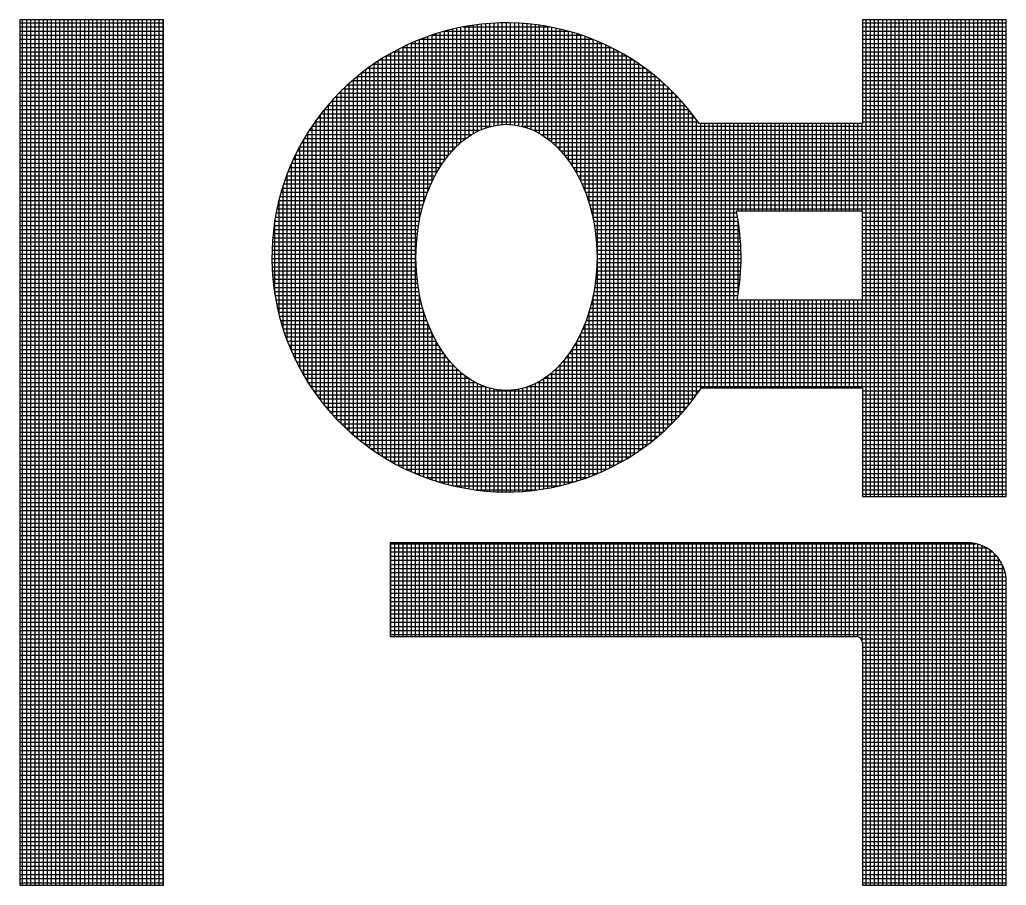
# Model space of a CAD drawing. Header units: inches. Extents: x 0 to 841, y 0 to 594.
# Drawn here: x 713.79 to 717.933, y 102.36 to 105.995 of the extents above; entities that cross this region are included whole.
import ezdxf

# ---------------------------------------------------------------- set-up
doc = ezdxf.new("R2010")
doc.units = ezdxf.units.IN
doc.header["$MEASUREMENT"] = 0
doc.layers.add('BG 한국지역난방기술주식회사 CI', color=7, linetype='Continuous')

msp = doc.modelspace()

# ---------------------------------------------------------------- linework, layer by layer
at = {"layer": 'BG 한국지역난방기술주식회사 CI', "color": 7, "linetype": 'Continuous', "lineweight": 25}
for p, q in [((714.3934, 105.995), (713.7903, 105.995)), ((713.7903, 105.995), (713.7903, 102.3597)), ((713.7903, 105.9823), (714.3934, 105.9823)), ((713.8026, 102.3597), (713.8026, 105.995)), ((713.82, 102.3597), (713.82, 105.995)), ((713.8374, 102.3597), (713.8374, 105.995)), ((713.8547, 102.3597), (713.8547, 105.995)), ((713.8721, 102.3597), (713.8721, 105.995)), ((713.8895, 102.3597), (713.8895, 105.995)), ((713.9068, 102.3597), (713.9068, 105.995)), ((713.9242, 102.3597), (713.9242, 105.995)), ((713.9415, 102.3597), (713.9415, 105.995)), ((713.9589, 102.3597), (713.9589, 105.995)), ((713.9763, 102.3597), (713.9763, 105.995)), ((713.9936, 102.3597), (713.9936, 105.995)), ((714.011, 102.3597), (714.011, 105.995)), ((714.0284, 102.3597), (714.0284, 105.995)), ((714.0457, 102.3597), (714.0457, 105.995)), ((714.0631, 102.3597), (714.0631, 105.995)), ((714.0805, 102.3597), (714.0805, 105.995)), ((714.0978, 102.3597), (714.0978, 105.995)), ((714.1152, 102.3597), (714.1152, 105.995)), ((714.1326, 102.3597), (714.1326, 105.995)), ((714.1499, 102.3597), (714.1499, 105.995)), ((714.1673, 102.3597), (714.1673, 105.995)), ((714.1847, 102.3597), (714.1847, 105.995)), ((714.202, 102.3597), (714.202, 105.995)), ((714.2194, 102.3597), (714.2194, 105.995)), ((714.2367, 102.3597), (714.2367, 105.995)), ((714.2541, 102.3597), (714.2541, 105.995)), ((714.2715, 102.3597), (714.2715, 105.995)), ((714.2888, 102.3597), (714.2888, 105.995)), ((714.3062, 102.3597), (714.3062, 105.995)), ((714.3236, 102.3597), (714.3236, 105.995)), ((714.3409, 102.3597), (714.3409, 105.995)), ((714.3583, 102.3597), (714.3583, 105.995)), ((714.3757, 102.3597), (714.3757, 105.995)), ((714.393, 102.3597), (714.393, 105.995)), ((714.3934, 102.3597), (714.3934, 105.995)), ((715.7475, 105.5409), (715.7475, 105.9779)), ((715.7648, 105.5463), (715.7648, 105.9793)), ((715.7822, 105.5504), (715.7822, 105.9803)), ((715.7995, 105.5534), (715.7995, 105.9811)), ((715.8169, 105.5551), (715.8169, 105.9816)), ((715.8343, 105.5557), (715.8343, 105.9817)), ((715.8516, 105.5551), (715.8516, 105.9816)), ((715.869, 105.5534), (715.869, 105.9811)), ((715.8864, 105.5505), (715.8864, 105.9804)), ((715.9037, 105.5463), (715.9037, 105.9793)), ((715.9211, 105.541), (715.9211, 105.9779)), ((717.9333, 105.995), (717.3302, 105.995)), ((717.3302, 105.995), (717.3302, 105.5594)), ((717.3302, 105.9823), (717.9333, 105.9823)), ((717.345, 103.9922), (717.345, 105.995)), ((717.3624, 103.9922), (717.3624, 105.995)), ((717.3797, 103.9922), (717.3797, 105.995)), ((717.3971, 103.9922), (717.3971, 105.995)), ((717.4144, 103.9922), (717.4144, 105.995)), ((717.4318, 103.9922), (717.4318, 105.995)), ((717.4492, 103.9922), (717.4492, 105.995)), ((717.4665, 103.9922), (717.4665, 105.995)), ((717.4839, 103.9922), (717.4839, 105.995)), ((717.5013, 103.9922), (717.5013, 105.995)), ((717.5186, 103.9922), (717.5186, 105.995)), ((717.536, 103.9922), (717.536, 105.995)), ((717.5534, 103.9922), (717.5534, 105.995)), ((717.5707, 103.9922), (717.5707, 105.995)), ((717.5881, 103.9922), (717.5881, 105.995)), ((717.6055, 103.9922), (717.6055, 105.995)), ((717.6228, 103.9922), (717.6228, 105.995)), ((717.6402, 103.9922), (717.6402, 105.995)), ((717.6575, 103.9922), (717.6575, 105.995)), ((717.6749, 103.9922), (717.6749, 105.995)), ((717.6923, 103.9922), (717.6923, 105.995)), ((717.7096, 103.9922), (717.7096, 105.995)), ((717.727, 103.9922), (717.727, 105.995)), ((717.7444, 103.9922), (717.7444, 105.995)), ((717.7617, 103.9922), (717.7617, 105.995)), ((717.7791, 103.9922), (717.7791, 105.995)), ((717.7965, 103.9922), (717.7965, 105.995)), ((717.8138, 103.9922), (717.8138, 105.995)), ((717.8312, 103.9922), (717.8312, 105.995)), ((717.8486, 103.9922), (717.8486, 105.995)), ((717.8659, 103.9922), (717.8659, 105.995)), ((717.8833, 103.9922), (717.8833, 105.995)), ((717.9007, 103.9922), (717.9007, 105.995)), ((717.918, 103.9922), (717.918, 105.995)), ((717.9333, 103.9922), (717.9333, 105.995)), ((713.7903, 105.9649), (714.3934, 105.9649)), ((713.7903, 105.9475), (714.3934, 105.9475)), ((715.5391, 105.3492), (715.5391, 105.9364)), ((715.5564, 105.3785), (715.5564, 105.9417)), ((715.5738, 105.4041), (715.5738, 105.9466)), ((715.5772, 105.9475), (716.0916, 105.9475)), ((715.5912, 105.4266), (715.5912, 105.9512)), ((715.6085, 105.4466), (715.6085, 105.9555)), ((715.6259, 105.4643), (715.6259, 105.9594)), ((715.6433, 105.4801), (715.6433, 105.963)), ((715.6532, 105.9649), (716.0156, 105.9649)), ((715.6606, 105.494), (715.6606, 105.9663)), ((715.678, 105.5063), (715.678, 105.9692)), ((715.6954, 105.5171), (715.6954, 105.9719)), ((715.7127, 105.5264), (715.7127, 105.9742)), ((715.7301, 105.5343), (715.7301, 105.9762)), ((715.9385, 105.5344), (715.9385, 105.9762)), ((715.9558, 105.5265), (715.9558, 105.9742)), ((715.9732, 105.5172), (715.9732, 105.9719)), ((715.9906, 105.5064), (715.9906, 105.9693)), ((716.0079, 105.4942), (716.0079, 105.9663)), ((716.0253, 105.4802), (716.0253, 105.963)), ((716.0427, 105.4645), (716.0427, 105.9595)), ((716.06, 105.4468), (716.06, 105.9555)), ((716.0774, 105.4269), (716.0774, 105.9513)), ((716.0947, 105.4043), (716.0947, 105.9467)), ((716.1121, 105.3788), (716.1121, 105.9418)), ((716.1295, 105.3496), (716.1295, 105.9365)), ((717.3302, 105.9649), (717.9333, 105.9649)), ((717.3302, 105.9475), (717.9333, 105.9475)), ((713.7903, 105.9302), (714.3934, 105.9302)), ((713.7903, 105.9128), (714.3934, 105.9128)), ((713.7903, 105.8955), (714.3934, 105.8955)), ((715.4312, 105.8955), (716.2375, 105.8955)), ((715.4349, 104.0964), (715.4349, 105.8971)), ((715.4523, 104.0889), (715.4523, 105.9046)), ((715.4696, 105.1559), (715.4696, 105.9117)), ((715.4724, 105.9128), (716.1963, 105.9128)), ((715.487, 105.2248), (715.487, 105.9184)), ((715.5044, 105.2749), (715.5044, 105.9248)), ((715.5199, 105.9302), (716.1488, 105.9302)), ((715.5217, 105.3153), (715.5217, 105.9308)), ((716.1468, 105.3157), (716.1468, 105.9309)), ((716.1642, 105.2754), (716.1642, 105.9249)), ((716.1816, 105.2254), (716.1816, 105.9185)), ((716.1989, 105.1568), (716.1989, 105.9118)), ((716.2163, 104.0888), (716.2163, 105.9047)), ((716.2337, 104.0963), (716.2337, 105.8972)), ((717.3302, 105.9302), (717.9333, 105.9302)), ((717.3302, 105.9128), (717.9333, 105.9128)), ((717.3302, 105.8955), (717.9333, 105.8955)), ((713.7903, 105.8781), (714.3934, 105.8781)), ((713.7903, 105.8607), (714.3934, 105.8607)), ((715.3481, 104.1401), (715.3481, 105.8533)), ((715.3614, 105.8607), (716.3074, 105.8607)), ((715.3654, 104.1305), (715.3654, 105.8629)), ((715.3828, 104.1213), (715.3828, 105.8721)), ((715.3946, 105.8781), (716.2742, 105.8781)), ((715.4002, 104.1126), (715.4002, 105.8809)), ((715.4175, 104.1043), (715.4175, 105.8892)), ((716.251, 104.1042), (716.251, 105.8893)), ((716.2684, 104.1125), (716.2684, 105.8809)), ((716.2858, 104.1212), (716.2858, 105.8722)), ((716.3031, 104.1304), (716.3031, 105.863)), ((716.3205, 104.14), (716.3205, 105.8534)), ((717.3302, 105.8781), (717.9333, 105.8781)), ((717.3302, 105.8607), (717.9333, 105.8607)), ((713.7903, 105.8434), (714.3934, 105.8434)), ((713.7903, 105.826), (714.3934, 105.826)), ((715.296, 104.1719), (715.296, 105.8216)), ((715.3028, 105.826), (716.3659, 105.826)), ((715.3133, 104.1608), (715.3133, 105.8326)), ((715.3307, 104.1502), (715.3307, 105.8432)), ((715.331, 105.8434), (716.3378, 105.8434)), ((716.3378, 104.1501), (716.3378, 105.8433)), ((716.3552, 104.1607), (716.3552, 105.8328)), ((716.3726, 104.1718), (716.3726, 105.8217)), ((717.3302, 105.8434), (717.9333, 105.8434)), ((717.3302, 105.826), (717.9333, 105.826)), ((713.7903, 105.8086), (714.3934, 105.8086)), ((713.7903, 105.7913), (714.3934, 105.7913)), ((713.7903, 105.7739), (714.3934, 105.7739)), ((715.2265, 104.2217), (715.2265, 105.7718)), ((715.2292, 105.7739), (716.4395, 105.7739)), ((715.2439, 104.2083), (715.2439, 105.7851)), ((715.2522, 105.7913), (716.4166, 105.7913)), ((715.2612, 104.1956), (715.2612, 105.7978)), ((715.2767, 105.8086), (716.3921, 105.8086)), ((715.2786, 104.1835), (715.2786, 105.81)), ((716.3899, 104.1834), (716.3899, 105.8101)), ((716.4073, 104.1955), (716.4073, 105.798)), ((716.4247, 104.2082), (716.4247, 105.7853)), ((716.442, 104.2215), (716.442, 105.772)), ((717.3302, 105.8086), (717.9333, 105.8086)), ((717.3302, 105.7913), (717.9333, 105.7913)), ((717.3302, 105.7739), (717.9333, 105.7739)), ((713.7903, 105.7565), (714.3934, 105.7565)), ((713.7903, 105.7392), (714.3934, 105.7392)), ((715.1871, 105.7392), (716.4817, 105.7392)), ((715.1918, 104.2502), (715.1918, 105.7433)), ((715.2076, 105.7565), (716.4612, 105.7565)), ((715.2092, 104.2356), (715.2092, 105.7579)), ((716.4594, 104.2354), (716.4594, 105.758)), ((716.4768, 104.25), (716.4768, 105.7434)), ((716.4941, 104.2653), (716.4941, 105.7281)), ((717.3302, 105.7565), (717.9333, 105.7565)), ((717.3302, 105.7392), (717.9333, 105.7392)), ((713.7903, 105.7218), (714.3934, 105.7218)), ((713.7903, 105.7044), (714.3934, 105.7044)), ((713.7903, 105.6871), (714.3934, 105.6871)), ((715.1318, 105.6871), (716.537, 105.6871)), ((715.1397, 104.2984), (715.1397, 105.695)), ((715.1493, 105.7044), (716.5195, 105.7044)), ((715.1571, 104.2816), (715.1571, 105.7119)), ((715.1677, 105.7218), (716.5011, 105.7218)), ((715.1744, 104.2655), (715.1744, 105.7279)), ((716.5115, 104.2814), (716.5115, 105.7121)), ((716.5289, 104.2982), (716.5289, 105.6952)), ((717.3302, 105.7218), (717.9333, 105.7218)), ((717.3302, 105.7044), (717.9333, 105.7044)), ((717.3302, 105.6871), (717.9333, 105.6871)), ((713.7903, 105.6697), (714.3934, 105.6697)), ((713.7903, 105.6523), (714.3934, 105.6523)), ((715.0993, 105.6523), (716.5695, 105.6523)), ((715.105, 104.3348), (715.105, 105.6587)), ((715.1151, 105.6697), (716.5536, 105.6697)), ((715.1223, 104.3161), (715.1223, 105.6773)), ((716.5462, 104.3159), (716.5462, 105.6775)), ((716.5636, 104.3345), (716.5636, 105.6589)), ((717.3302, 105.6697), (717.9333, 105.6697)), ((717.3302, 105.6523), (717.9333, 105.6523)), ((713.7903, 105.635), (714.3934, 105.635)), ((713.7903, 105.6176), (714.3934, 105.6176)), ((715.0697, 105.6176), (716.599, 105.6176)), ((715.0702, 104.3752), (715.0702, 105.6183)), ((715.0841, 105.635), (716.5846, 105.635)), ((715.0876, 104.3544), (715.0876, 105.639)), ((716.581, 104.3542), (716.581, 105.6393)), ((716.5983, 104.3749), (716.5983, 105.6185)), ((717.3302, 105.635), (717.9333, 105.635)), ((717.3302, 105.6176), (717.9333, 105.6176)), ((713.7903, 105.6003), (714.3934, 105.6003)), ((713.7903, 105.5829), (714.3934, 105.5829)), ((713.7903, 105.5655), (714.3934, 105.5655)), ((715.0302, 105.5655), (716.6385, 105.5655)), ((715.0355, 104.4205), (715.0355, 105.573)), ((715.0428, 105.5829), (716.626, 105.5829)), ((715.0529, 104.3972), (715.0529, 105.5963)), ((715.0559, 105.6003), (716.6128, 105.6003)), ((716.6157, 104.3969), (716.6157, 105.5965)), ((716.633, 104.4202), (716.633, 105.5732)), ((717.3302, 105.6003), (717.9333, 105.6003)), ((717.3302, 105.5829), (717.9333, 105.5829)), ((717.3302, 105.5655), (717.9333, 105.5655)), ((713.7903, 105.5482), (714.3934, 105.5482)), ((713.7903, 105.5308), (714.3934, 105.5308)), ((715.0008, 104.472), (715.0008, 105.5215)), ((715.0067, 105.5308), (715.7221, 105.5308)), ((715.0181, 104.4454), (715.0181, 105.5481)), ((715.0182, 105.5482), (715.7721, 105.5482)), ((715.8967, 105.5482), (717.9333, 105.5482)), ((715.9467, 105.5308), (717.9333, 105.5308)), ((717.3302, 105.5594), (716.6429, 105.5594)), ((716.6504, 104.4451), (716.6504, 105.5594)), ((716.6678, 104.4495), (716.6678, 105.5594)), ((716.6851, 104.4495), (716.6851, 105.5594)), ((716.7025, 104.4495), (716.7025, 105.5594)), ((716.7199, 104.4495), (716.7199, 105.5594)), ((716.7372, 104.4495), (716.7372, 105.5594)), ((716.7546, 104.4495), (716.7546, 105.5594)), ((716.772, 104.4495), (716.772, 105.5594)), ((716.7893, 104.4495), (716.7893, 105.5594)), ((716.8067, 105.1907), (716.8067, 105.5594)), ((716.8241, 105.1907), (716.8241, 105.5594)), ((716.8414, 105.1907), (716.8414, 105.5594)), ((716.8588, 105.1907), (716.8588, 105.5594)), ((716.8761, 105.1907), (716.8761, 105.5594)), ((716.8935, 105.1907), (716.8935, 105.5594)), ((716.9109, 105.1907), (716.9109, 105.5594)), ((716.9282, 105.1907), (716.9282, 105.5594)), ((716.9456, 105.1907), (716.9456, 105.5594)), ((716.963, 105.1907), (716.963, 105.5594)), ((716.9803, 105.1907), (716.9803, 105.5594)), ((716.9977, 105.1907), (716.9977, 105.5594)), ((717.0151, 105.1907), (717.0151, 105.5594)), ((717.0324, 105.1907), (717.0324, 105.5594)), ((717.0498, 105.1907), (717.0498, 105.5594)), ((717.0672, 105.1907), (717.0672, 105.5594)), ((717.0845, 105.1907), (717.0845, 105.5594)), ((717.1019, 105.1907), (717.1019, 105.5594)), ((717.1192, 105.1907), (717.1192, 105.5594)), ((717.1366, 105.1907), (717.1366, 105.5594)), ((717.154, 105.1907), (717.154, 105.5594)), ((717.1713, 105.1907), (717.1713, 105.5594)), ((717.1887, 105.1907), (717.1887, 105.5594)), ((717.2061, 105.1907), (717.2061, 105.5594)), ((717.2234, 105.1907), (717.2234, 105.5594)), ((717.2408, 105.1907), (717.2408, 105.5594)), ((717.2582, 105.1907), (717.2582, 105.5594)), ((717.2755, 105.1907), (717.2755, 105.5594)), ((717.2929, 105.1907), (717.2929, 105.5594)), ((717.3103, 105.1907), (717.3103, 105.5594)), ((717.3276, 105.1907), (717.3276, 105.5594)), ((713.7903, 105.5134), (714.3934, 105.5134)), ((713.7903, 105.4961), (714.3934, 105.4961)), ((714.9834, 104.5006), (714.9834, 105.4928)), ((714.9853, 105.4961), (715.6634, 105.4961)), ((714.9958, 105.5134), (715.6892, 105.5134)), ((715.9795, 105.5134), (717.9333, 105.5134)), ((716.0054, 105.4961), (717.9333, 105.4961)), ((713.7903, 105.4787), (714.3934, 105.4787)), ((713.7903, 105.4613), (714.3934, 105.4613)), ((713.7903, 105.444), (714.3934, 105.444)), ((714.9568, 105.444), (715.6061, 105.444)), ((714.9658, 105.4613), (715.6228, 105.4613)), ((714.9661, 104.5317), (714.9661, 105.4617)), ((714.9754, 105.4787), (715.6417, 105.4787)), ((716.0271, 105.4787), (717.9333, 105.4787)), ((716.0459, 105.4613), (717.9333, 105.4613)), ((716.0626, 105.444), (717.9333, 105.444)), ((713.7903, 105.4266), (714.3934, 105.4266)), ((713.7903, 105.4092), (714.3934, 105.4092)), ((714.9399, 105.4092), (715.5776, 105.4092)), ((714.9481, 105.4266), (715.5912, 105.4266)), ((714.9487, 104.5657), (714.9487, 105.4277)), ((716.0776, 105.4266), (717.9333, 105.4266)), ((716.0911, 105.4092), (717.9333, 105.4092)), ((713.7903, 105.3919), (714.3934, 105.3919)), ((713.7903, 105.3745), (714.3934, 105.3745)), ((713.7903, 105.3572), (714.3934, 105.3572)), ((714.9177, 105.3572), (715.5435, 105.3572)), ((714.9247, 105.3745), (715.5539, 105.3745)), ((714.9313, 104.6034), (714.9313, 105.3901)), ((714.9321, 105.3919), (715.5653, 105.3919)), ((716.1035, 105.3919), (717.9333, 105.3919)), ((716.1148, 105.3745), (717.9333, 105.3745)), ((716.1252, 105.3572), (717.9333, 105.3572)), ((713.7903, 105.3398), (714.3934, 105.3398)), ((713.7903, 105.3224), (714.3934, 105.3224)), ((714.9048, 105.3224), (715.5251, 105.3224)), ((714.9111, 105.3398), (715.534, 105.3398)), ((714.914, 104.6459), (714.914, 105.3475)), ((716.1348, 105.3398), (717.9333, 105.3398)), ((716.1436, 105.3224), (717.9333, 105.3224)), ((713.7903, 105.3051), (714.3934, 105.3051)), ((713.7903, 105.2877), (714.3934, 105.2877)), ((714.8933, 105.2877), (715.5095, 105.2877)), ((714.8966, 104.6954), (714.8966, 105.298)), ((714.8989, 105.3051), (715.517, 105.3051)), ((716.1518, 105.3051), (717.9333, 105.3051)), ((716.1593, 105.2877), (717.9333, 105.2877)), ((713.7903, 105.2703), (714.3934, 105.2703)), ((713.7903, 105.253), (714.3934, 105.253)), ((713.7903, 105.2356), (714.3934, 105.2356)), ((714.8788, 105.2356), (715.4904, 105.2356)), ((714.8792, 104.7561), (714.8792, 105.2374)), ((714.8833, 105.253), (715.4962, 105.253)), ((714.8881, 105.2703), (715.5026, 105.2703)), ((716.1662, 105.2703), (717.9333, 105.2703)), ((716.1725, 105.253), (717.9333, 105.253)), ((716.1784, 105.2356), (717.9333, 105.2356)), ((713.7903, 105.2182), (714.3934, 105.2182)), ((713.7903, 105.2009), (714.3934, 105.2009)), ((714.8708, 105.2009), (715.4802, 105.2009)), ((714.8746, 105.2182), (715.485, 105.2182)), ((716.1837, 105.2182), (717.9333, 105.2182)), ((716.1886, 105.2009), (717.9333, 105.2009)), ((717.3302, 105.1907), (716.8001, 105.1907)), ((717.3302, 104.8181), (717.3302, 105.1907)), ((713.7903, 105.1835), (714.3934, 105.1835)), ((713.7903, 105.1661), (714.3934, 105.1661)), ((713.7903, 105.1488), (714.3934, 105.1488)), ((714.8612, 105.1488), (715.4682, 105.1488)), ((714.8619, 104.8404), (714.8619, 105.1531)), ((714.8641, 105.1661), (715.4718, 105.1661)), ((714.8672, 105.1835), (715.4757, 105.1835)), ((716.193, 105.1835), (716.8015, 105.1835)), ((716.197, 105.1661), (716.8047, 105.1661)), ((716.2005, 105.1488), (716.8076, 105.1488)), ((716.8067, 104.8391), (716.8067, 105.1543)), ((717.3302, 105.1835), (717.9333, 105.1835)), ((717.3302, 105.1661), (717.9333, 105.1661)), ((717.3302, 105.1488), (717.9333, 105.1488)), ((713.7903, 105.1314), (714.3934, 105.1314)), ((713.7903, 105.1141), (714.3934, 105.1141)), ((714.8564, 105.1141), (715.4624, 105.1141)), ((714.8586, 105.1314), (715.4651, 105.1314)), ((716.2037, 105.1314), (716.8101, 105.1314)), ((716.2064, 105.1141), (716.8124, 105.1141)), ((717.3302, 105.1314), (717.9333, 105.1314)), ((717.3302, 105.1141), (717.9333, 105.1141)), ((713.7903, 105.0967), (714.3934, 105.0967)), ((713.7903, 105.0793), (714.3934, 105.0793)), ((714.8528, 105.0793), (715.4581, 105.0793)), ((714.8545, 105.0967), (715.46, 105.0967)), ((716.2087, 105.0967), (716.8143, 105.0967)), ((716.2107, 105.0793), (716.8159, 105.0793)), ((717.3302, 105.0967), (717.9333, 105.0967)), ((717.3302, 105.0793), (717.9333, 105.0793)), ((713.7903, 105.062), (714.3934, 105.062)), ((713.7903, 105.0446), (714.3934, 105.0446)), ((713.7903, 105.0272), (714.3934, 105.0272)), ((714.8498, 105.0272), (715.4544, 105.0272)), ((714.8505, 105.0446), (715.4553, 105.0446)), ((714.8515, 105.062), (715.4565, 105.062)), ((716.2123, 105.062), (716.8172, 105.062)), ((716.2135, 105.0446), (716.8182, 105.0446)), ((716.2143, 105.0272), (716.8189, 105.0272)), ((717.3302, 105.062), (717.9333, 105.062)), ((717.3302, 105.0446), (717.9333, 105.0446)), ((717.3302, 105.0272), (717.9333, 105.0272)), ((713.7903, 105.0099), (714.3934, 105.0099)), ((713.7903, 104.9925), (714.3934, 104.9925)), ((714.8494, 104.9925), (715.4539, 104.9925)), ((714.8495, 105.0099), (715.454, 105.0099)), ((716.2148, 105.0099), (716.8193, 105.0099)), ((716.2149, 104.9925), (716.8194, 104.9925)), ((717.3302, 105.0099), (717.9333, 105.0099)), ((717.3302, 104.9925), (717.9333, 104.9925)), ((713.7903, 104.9751), (714.3934, 104.9751)), ((713.7903, 104.9578), (714.3934, 104.9578)), ((714.8496, 104.9751), (715.4542, 104.9751)), ((714.8501, 104.9578), (715.4548, 104.9578)), ((716.2139, 104.9578), (716.8186, 104.9578)), ((716.2146, 104.9751), (716.8191, 104.9751)), ((717.3302, 104.9751), (717.9333, 104.9751)), ((717.3302, 104.9578), (717.9333, 104.9578)), ((713.7903, 104.9404), (714.3934, 104.9404)), ((713.7903, 104.923), (714.3934, 104.923)), ((713.7903, 104.9057), (714.3934, 104.9057)), ((714.851, 104.9404), (715.4558, 104.9404)), ((714.8521, 104.923), (715.4572, 104.923)), ((714.8536, 104.9057), (715.459, 104.9057)), ((716.2098, 104.9057), (716.8152, 104.9057)), ((716.2116, 104.923), (716.8166, 104.923)), ((716.2129, 104.9404), (716.8178, 104.9404)), ((717.3302, 104.9404), (717.9333, 104.9404)), ((717.3302, 104.923), (717.9333, 104.923)), ((717.3302, 104.9057), (717.9333, 104.9057)), ((713.7903, 104.8883), (714.3934, 104.8883)), ((713.7903, 104.8709), (714.3934, 104.8709)), ((714.8554, 104.8883), (715.4611, 104.8883)), ((714.8574, 104.8709), (715.4636, 104.8709)), ((716.2051, 104.8709), (716.8113, 104.8709)), ((716.2076, 104.8883), (716.8134, 104.8883)), ((717.3302, 104.8883), (717.9333, 104.8883)), ((717.3302, 104.8709), (717.9333, 104.8709)), ((713.7903, 104.8536), (714.3934, 104.8536)), ((713.7903, 104.8362), (714.3934, 104.8362)), ((713.7903, 104.8189), (714.3934, 104.8189)), ((714.8598, 104.8536), (715.4666, 104.8536)), ((714.8625, 104.8362), (715.4699, 104.8362)), ((714.8656, 104.8189), (715.4737, 104.8189)), ((715.4696, 104.0817), (715.4696, 104.8376)), ((716.1951, 104.8189), (716.8032, 104.8189)), ((716.1989, 104.0817), (716.1989, 104.8366)), ((716.1989, 104.8362), (716.8062, 104.8362)), ((716.2022, 104.8536), (716.8089, 104.8536)), ((716.803, 104.8181), (717.3302, 104.8181)), ((716.8067, 104.4495), (716.8067, 104.8181)), ((716.8241, 104.4495), (716.8241, 104.8181)), ((716.8414, 104.4495), (716.8414, 104.8181)), ((716.8588, 104.4495), (716.8588, 104.8181)), ((716.8761, 104.4495), (716.8761, 104.8181)), ((716.8935, 104.4495), (716.8935, 104.8181)), ((716.9109, 104.4495), (716.9109, 104.8181)), ((716.9282, 104.4495), (716.9282, 104.8181)), ((716.9456, 104.4495), (716.9456, 104.8181)), ((716.963, 104.4495), (716.963, 104.8181)), ((716.9803, 104.4495), (716.9803, 104.8181)), ((716.9977, 104.4495), (716.9977, 104.8181)), ((717.0151, 104.4495), (717.0151, 104.8181)), ((717.0324, 104.4495), (717.0324, 104.8181)), ((717.0498, 104.4495), (717.0498, 104.8181)), ((717.0672, 104.4495), (717.0672, 104.8181)), ((717.0845, 104.4495), (717.0845, 104.8181)), ((717.1019, 104.4495), (717.1019, 104.8181)), ((717.1192, 104.4495), (717.1192, 104.8181)), ((717.1366, 104.4495), (717.1366, 104.8181)), ((717.154, 104.4495), (717.154, 104.8181)), ((717.1713, 104.4495), (717.1713, 104.8181)), ((717.1887, 104.4495), (717.1887, 104.8181)), ((717.2061, 104.4495), (717.2061, 104.8181)), ((717.2234, 104.4495), (717.2234, 104.8181)), ((717.2408, 104.4495), (717.2408, 104.8181)), ((717.2582, 104.4495), (717.2582, 104.8181)), ((717.2755, 104.4495), (717.2755, 104.8181)), ((717.2929, 104.4495), (717.2929, 104.8181)), ((717.3103, 104.4495), (717.3103, 104.8181)), ((717.3276, 104.4495), (717.3276, 104.8181)), ((717.3302, 104.8536), (717.9333, 104.8536)), ((717.3302, 104.8362), (717.9333, 104.8362)), ((717.3302, 104.8189), (717.9333, 104.8189)), ((713.7903, 104.8015), (714.3934, 104.8015)), ((713.7903, 104.7841), (714.3934, 104.7841)), ((714.8689, 104.8015), (715.4778, 104.8015)), ((714.8726, 104.7841), (715.4825, 104.7841)), ((716.1863, 104.7841), (717.9333, 104.7841)), ((716.1909, 104.8015), (717.9333, 104.8015)), ((713.7903, 104.7668), (714.3934, 104.7668)), ((713.7903, 104.7494), (714.3934, 104.7494)), ((714.8766, 104.7668), (715.4876, 104.7668)), ((714.8809, 104.7494), (715.4932, 104.7494)), ((715.487, 104.075), (715.487, 104.7687)), ((716.1756, 104.7494), (717.9333, 104.7494)), ((716.1812, 104.7668), (717.9333, 104.7668)), ((716.1816, 104.0749), (716.1816, 104.768)), ((713.7903, 104.732), (714.3934, 104.732)), ((713.7903, 104.7147), (714.3934, 104.7147)), ((713.7903, 104.6973), (714.3934, 104.6973)), ((714.8856, 104.732), (715.4992, 104.732)), ((714.8906, 104.7147), (715.5059, 104.7147)), ((714.896, 104.6973), (715.5131, 104.6973)), ((715.5044, 104.0687), (715.5044, 104.7185)), ((716.1557, 104.6973), (717.9333, 104.6973)), ((716.1629, 104.7147), (717.9333, 104.7147)), ((716.1642, 104.0686), (716.1642, 104.718)), ((716.1695, 104.732), (717.9333, 104.732)), ((713.7903, 104.6799), (714.3934, 104.6799)), ((713.7903, 104.6626), (714.3934, 104.6626)), ((714.9017, 104.6799), (715.5209, 104.6799)), ((714.9078, 104.6626), (715.5293, 104.6626)), ((715.5217, 104.0627), (715.5217, 104.6782)), ((716.1394, 104.6626), (717.9333, 104.6626)), ((716.1468, 104.0626), (716.1468, 104.6777)), ((716.1479, 104.6799), (717.9333, 104.6799)), ((713.7903, 104.6452), (714.3934, 104.6452)), ((713.7903, 104.6278), (714.3934, 104.6278)), ((713.7903, 104.6105), (714.3934, 104.6105)), ((714.9142, 104.6452), (715.5385, 104.6452)), ((714.9211, 104.6278), (715.5485, 104.6278)), ((714.9283, 104.6105), (715.5593, 104.6105)), ((715.5391, 104.057), (715.5391, 104.6442)), ((715.5564, 104.0517), (715.5564, 104.615)), ((716.1094, 104.6105), (717.9333, 104.6105)), ((716.1121, 104.0517), (716.1121, 104.6146)), ((716.1203, 104.6278), (717.9333, 104.6278)), ((716.1295, 104.057), (716.1295, 104.6439)), ((716.1302, 104.6452), (717.9333, 104.6452)), ((713.7903, 104.5931), (714.3934, 104.5931)), ((713.7903, 104.5757), (714.3934, 104.5757)), ((714.9359, 104.5931), (715.5711, 104.5931)), ((714.9439, 104.5757), (715.584, 104.5757)), ((715.5738, 104.0468), (715.5738, 104.5894)), ((716.0847, 104.5757), (717.9333, 104.5757)), ((716.0947, 104.0468), (716.0947, 104.5891)), ((716.0976, 104.5931), (717.9333, 104.5931)), ((713.7903, 104.5584), (714.3934, 104.5584)), ((713.7903, 104.541), (714.3934, 104.541)), ((714.9523, 104.5584), (715.5983, 104.5584)), ((714.9611, 104.541), (715.614, 104.541)), ((715.5912, 104.0422), (715.5912, 104.5668)), ((715.6085, 104.038), (715.6085, 104.5469)), ((715.6259, 104.034), (715.6259, 104.5291)), ((716.0427, 104.034), (716.0427, 104.5289)), ((716.0547, 104.541), (717.9333, 104.541)), ((716.06, 104.0379), (716.06, 104.5466)), ((716.0705, 104.5584), (717.9333, 104.5584)), ((716.0774, 104.0422), (716.0774, 104.5666)), ((713.7903, 104.5237), (714.3934, 104.5237)), ((713.7903, 104.5063), (714.3934, 104.5063)), ((713.7903, 104.4889), (714.3934, 104.4889)), ((714.9704, 104.5237), (715.6317, 104.5237)), ((714.9801, 104.5063), (715.6518, 104.5063)), ((714.9904, 104.4889), (715.6753, 104.4889)), ((715.6433, 104.0304), (715.6433, 104.5134)), ((715.6606, 104.0272), (715.6606, 104.4994)), ((715.678, 104.0242), (715.678, 104.4871)), ((715.9906, 104.0242), (715.9906, 104.487)), ((715.9934, 104.4889), (717.9333, 104.4889)), ((716.0079, 104.0271), (716.0079, 104.4993)), ((716.0169, 104.5063), (717.9333, 104.5063)), ((716.0253, 104.0304), (716.0253, 104.5132)), ((716.0371, 104.5237), (717.9333, 104.5237)), ((713.7903, 104.4716), (714.3934, 104.4716)), ((713.7903, 104.4542), (714.3934, 104.4542)), ((715.001, 104.4716), (715.704, 104.4716)), ((715.0122, 104.4542), (715.7427, 104.4542)), ((715.6954, 104.0216), (715.6954, 104.4764)), ((715.7127, 104.0193), (715.7127, 104.4671)), ((715.7301, 104.0173), (715.7301, 104.4591)), ((715.7475, 104.0156), (715.7475, 104.4525)), ((715.7648, 104.0142), (715.7648, 104.4472)), ((715.9037, 104.0142), (715.9037, 104.4471)), ((715.9211, 104.0155), (715.9211, 104.4525)), ((715.926, 104.4542), (717.9333, 104.4542)), ((715.9385, 104.0172), (715.9385, 104.4591)), ((715.9558, 104.0192), (715.9558, 104.467)), ((715.9647, 104.4716), (717.9333, 104.4716)), ((715.9732, 104.0216), (715.9732, 104.4763)), ((716.6534, 104.4495), (717.3302, 104.4495)), ((717.3302, 104.4495), (717.3302, 103.9922)), ((713.7903, 104.4368), (714.3934, 104.4368)), ((713.7903, 104.4195), (714.3934, 104.4195)), ((715.024, 104.4368), (716.6448, 104.4368)), ((715.0363, 104.4195), (716.6325, 104.4195)), ((715.7822, 104.0131), (715.7822, 104.443)), ((715.7995, 104.0123), (715.7995, 104.4401)), ((715.8169, 104.0119), (715.8169, 104.4383)), ((715.8343, 104.0117), (715.8343, 104.4377)), ((715.8516, 104.0119), (715.8516, 104.4383)), ((715.869, 104.0123), (715.869, 104.4401)), ((715.8864, 104.0131), (715.8864, 104.443)), ((717.3302, 104.4368), (717.9333, 104.4368)), ((717.3302, 104.4195), (717.9333, 104.4195)), ((713.7903, 104.4021), (714.3934, 104.4021)), ((713.7903, 104.3847), (714.3934, 104.3847)), ((713.7903, 104.3674), (714.3934, 104.3674)), ((715.0491, 104.4021), (716.6196, 104.4021)), ((715.0626, 104.3847), (716.6062, 104.3847)), ((715.0767, 104.3674), (716.5921, 104.3674)), ((717.3302, 104.4021), (717.9333, 104.4021)), ((717.3302, 104.3847), (717.9333, 104.3847)), ((717.3302, 104.3674), (717.9333, 104.3674)), ((713.7903, 104.35), (714.3934, 104.35)), ((713.7903, 104.3326), (714.3934, 104.3326)), ((715.0914, 104.35), (716.5773, 104.35)), ((715.1069, 104.3326), (716.5619, 104.3326)), ((717.3302, 104.35), (717.9333, 104.35)), ((717.3302, 104.3326), (717.9333, 104.3326)), ((713.7903, 104.3153), (714.3934, 104.3153)), ((713.7903, 104.2979), (714.3934, 104.2979)), ((713.7903, 104.2806), (714.3934, 104.2806)), ((715.1231, 104.3153), (716.5456, 104.3153)), ((715.1402, 104.2979), (716.5286, 104.2979)), ((715.1581, 104.2806), (716.5106, 104.2806)), ((717.3302, 104.3153), (717.9333, 104.3153)), ((717.3302, 104.2979), (717.9333, 104.2979)), ((717.3302, 104.2806), (717.9333, 104.2806)), ((713.7903, 104.2632), (714.3934, 104.2632)), ((713.7903, 104.2458), (714.3934, 104.2458)), ((715.177, 104.2632), (716.4918, 104.2632)), ((715.1969, 104.2458), (716.4719, 104.2458)), ((717.3302, 104.2632), (717.9333, 104.2632)), ((717.3302, 104.2458), (717.9333, 104.2458)), ((713.7903, 104.2285), (714.3934, 104.2285)), ((713.7903, 104.2111), (714.3934, 104.2111)), ((715.2179, 104.2285), (716.4508, 104.2285)), ((715.2402, 104.2111), (716.4285, 104.2111)), ((717.3302, 104.2285), (717.9333, 104.2285)), ((717.3302, 104.2111), (717.9333, 104.2111)), ((713.7903, 104.1937), (714.3934, 104.1937)), ((713.7903, 104.1764), (714.3934, 104.1764)), ((713.7903, 104.159), (714.3934, 104.159)), ((715.2639, 104.1937), (716.4048, 104.1937)), ((715.2892, 104.1764), (716.3796, 104.1764)), ((715.3163, 104.159), (716.3525, 104.159)), ((717.3302, 104.1937), (717.9333, 104.1937)), ((717.3302, 104.1764), (717.9333, 104.1764)), ((717.3302, 104.159), (717.9333, 104.159)), ((713.7903, 104.1416), (714.3934, 104.1416)), ((713.7903, 104.1243), (714.3934, 104.1243)), ((715.3454, 104.1416), (716.3233, 104.1416)), ((715.3771, 104.1243), (716.2916, 104.1243)), ((717.3302, 104.1416), (717.9333, 104.1416)), ((717.3302, 104.1243), (717.9333, 104.1243)), ((713.7903, 104.1069), (714.3934, 104.1069)), ((713.7903, 104.0895), (714.3934, 104.0895)), ((713.7903, 104.0722), (714.3934, 104.0722)), ((715.4119, 104.1069), (716.2568, 104.1069)), ((715.4506, 104.0895), (716.2181, 104.0895)), ((715.4946, 104.0722), (716.1741, 104.0722)), ((717.3302, 104.1069), (717.9333, 104.1069)), ((717.3302, 104.0895), (717.9333, 104.0895)), ((717.3302, 104.0722), (717.9333, 104.0722)), ((713.7903, 104.0548), (714.3934, 104.0548)), ((713.7903, 104.0375), (714.3934, 104.0375)), ((715.5462, 104.0548), (716.1225, 104.0548)), ((715.6107, 104.0375), (716.058, 104.0375)), ((717.3302, 104.0548), (717.9333, 104.0548)), ((717.3302, 104.0375), (717.9333, 104.0375)), ((713.7903, 104.0201), (714.3934, 104.0201)), ((713.7903, 104.0027), (714.3934, 104.0027)), ((715.7063, 104.0201), (715.9625, 104.0201)), ((717.3302, 104.0201), (717.9333, 104.0201)), ((717.3302, 104.0027), (717.9333, 104.0027)), ((717.3302, 103.9922), (717.9333, 103.9922)), ((713.7903, 103.9854), (714.3934, 103.9854)), ((713.7903, 103.968), (714.3934, 103.968)), ((713.7903, 103.9506), (714.3934, 103.9506)), ((713.7903, 103.9333), (714.3934, 103.9333)), ((713.7903, 103.9159), (714.3934, 103.9159)), ((713.7903, 103.8985), (714.3934, 103.8985)), ((713.7903, 103.8812), (714.3934, 103.8812)), ((713.7903, 103.8638), (714.3934, 103.8638)), ((713.7903, 103.8464), (714.3934, 103.8464)), ((713.7903, 103.8291), (714.3934, 103.8291)), ((713.7903, 103.8117), (714.3934, 103.8117)), ((713.7903, 103.7943), (714.3934, 103.7943)), ((717.7692, 103.7985), (715.3465, 103.7985)), ((715.3465, 103.7985), (715.3465, 103.404)), ((715.3465, 103.7943), (717.8057, 103.7943)), ((715.3481, 103.404), (715.3481, 103.7985)), ((715.3654, 103.404), (715.3654, 103.7985)), ((715.3828, 103.404), (715.3828, 103.7985)), ((715.4002, 103.404), (715.4002, 103.7985)), ((715.4175, 103.404), (715.4175, 103.7985)), ((715.4349, 103.404), (715.4349, 103.7985)), ((715.4523, 103.404), (715.4523, 103.7985)), ((715.4696, 103.404), (715.4696, 103.7985)), ((715.487, 103.404), (715.487, 103.7985)), ((715.5044, 103.404), (715.5044, 103.7985)), ((715.5217, 103.404), (715.5217, 103.7985)), ((715.5391, 103.404), (715.5391, 103.7985)), ((715.5564, 103.404), (715.5564, 103.7985)), ((715.5738, 103.404), (715.5738, 103.7985)), ((715.5912, 103.404), (715.5912, 103.7985)), ((715.6085, 103.404), (715.6085, 103.7985)), ((715.6259, 103.404), (715.6259, 103.7985)), ((715.6433, 103.404), (715.6433, 103.7985)), ((715.6606, 103.404), (715.6606, 103.7985)), ((715.678, 103.404), (715.678, 103.7985)), ((715.6954, 103.404), (715.6954, 103.7985)), ((715.7127, 103.404), (715.7127, 103.7985)), ((715.7301, 103.404), (715.7301, 103.7985)), ((715.7475, 103.404), (715.7475, 103.7985)), ((715.7648, 103.404), (715.7648, 103.7985)), ((715.7822, 103.404), (715.7822, 103.7985)), ((715.7995, 103.404), (715.7995, 103.7985)), ((715.8169, 103.404), (715.8169, 103.7985)), ((715.8343, 103.404), (715.8343, 103.7985)), ((715.8516, 103.404), (715.8516, 103.7985)), ((715.869, 103.404), (715.869, 103.7985)), ((715.8864, 103.404), (715.8864, 103.7985)), ((715.9037, 103.404), (715.9037, 103.7985)), ((715.9211, 103.404), (715.9211, 103.7985)), ((715.9385, 103.404), (715.9385, 103.7985)), ((715.9558, 103.404), (715.9558, 103.7985)), ((715.9732, 103.404), (715.9732, 103.7985)), ((715.9906, 103.404), (715.9906, 103.7985)), ((716.0079, 103.404), (716.0079, 103.7985)), ((716.0253, 103.404), (716.0253, 103.7985)), ((716.0427, 103.404), (716.0427, 103.7985)), ((716.06, 103.404), (716.06, 103.7985)), ((716.0774, 103.404), (716.0774, 103.7985)), ((716.0947, 103.404), (716.0947, 103.7985)), ((716.1121, 103.404), (716.1121, 103.7985)), ((716.1295, 103.404), (716.1295, 103.7985)), ((716.1468, 103.404), (716.1468, 103.7985)), ((716.1642, 103.404), (716.1642, 103.7985)), ((716.1816, 103.404), (716.1816, 103.7985)), ((716.1989, 103.404), (716.1989, 103.7985)), ((716.2163, 103.404), (716.2163, 103.7985)), ((716.2337, 103.404), (716.2337, 103.7985)), ((716.251, 103.404), (716.251, 103.7985)), ((716.2684, 103.404), (716.2684, 103.7985)), ((716.2858, 103.404), (716.2858, 103.7985)), ((716.3031, 103.404), (716.3031, 103.7985)), ((716.3205, 103.404), (716.3205, 103.7985)), ((716.3378, 103.404), (716.3378, 103.7985)), ((716.3552, 103.404), (716.3552, 103.7985)), ((716.3726, 103.404), (716.3726, 103.7985)), ((716.3899, 103.404), (716.3899, 103.7985)), ((716.4073, 103.404), (716.4073, 103.7985)), ((716.4247, 103.404), (716.4247, 103.7985)), ((716.442, 103.404), (716.442, 103.7985)), ((716.4594, 103.404), (716.4594, 103.7985)), ((716.4768, 103.404), (716.4768, 103.7985)), ((716.4941, 103.404), (716.4941, 103.7985)), ((716.5115, 103.404), (716.5115, 103.7985)), ((716.5289, 103.404), (716.5289, 103.7985)), ((716.5462, 103.404), (716.5462, 103.7985)), ((716.5636, 103.404), (716.5636, 103.7985)), ((716.581, 103.404), (716.581, 103.7985)), ((716.5983, 103.404), (716.5983, 103.7985)), ((716.6157, 103.404), (716.6157, 103.7985)), ((716.633, 103.404), (716.633, 103.7985)), ((716.6504, 103.404), (716.6504, 103.7985)), ((716.6678, 103.404), (716.6678, 103.7985)), ((716.6851, 103.404), (716.6851, 103.7985)), ((716.7025, 103.404), (716.7025, 103.7985)), ((716.7199, 103.404), (716.7199, 103.7985)), ((716.7372, 103.404), (716.7372, 103.7985)), ((716.7546, 103.404), (716.7546, 103.7985)), ((716.772, 103.404), (716.772, 103.7985)), ((716.7893, 103.404), (716.7893, 103.7985)), ((716.8067, 103.404), (716.8067, 103.7985)), ((716.8241, 103.404), (716.8241, 103.7985)), ((716.8414, 103.404), (716.8414, 103.7985)), ((716.8588, 103.404), (716.8588, 103.7985)), ((716.8761, 103.404), (716.8761, 103.7985)), ((716.8935, 103.404), (716.8935, 103.7985)), ((716.9109, 103.404), (716.9109, 103.7985)), ((716.9282, 103.404), (716.9282, 103.7985)), ((716.9456, 103.404), (716.9456, 103.7985)), ((716.963, 103.404), (716.963, 103.7985)), ((716.9803, 103.404), (716.9803, 103.7985)), ((716.9977, 103.404), (716.9977, 103.7985)), ((717.0151, 103.404), (717.0151, 103.7985)), ((717.0324, 103.404), (717.0324, 103.7985)), ((717.0498, 103.404), (717.0498, 103.7985)), ((717.0672, 103.404), (717.0672, 103.7985)), ((717.0845, 103.404), (717.0845, 103.7985)), ((717.1019, 103.404), (717.1019, 103.7985)), ((717.1192, 103.404), (717.1192, 103.7985)), ((717.1366, 103.404), (717.1366, 103.7985)), ((717.154, 103.404), (717.154, 103.7985)), ((717.1713, 103.404), (717.1713, 103.7985)), ((717.1887, 103.404), (717.1887, 103.7985)), ((717.2061, 103.404), (717.2061, 103.7985)), ((717.2234, 103.404), (717.2234, 103.7985)), ((717.2408, 103.404), (717.2408, 103.7985)), ((717.2582, 103.404), (717.2582, 103.7985)), ((717.2755, 103.404), (717.2755, 103.7985)), ((717.2929, 103.404), (717.2929, 103.7985)), ((717.3103, 103.403), (717.3103, 103.7985)), ((717.3276, 103.3882), (717.3276, 103.7985)), ((717.345, 102.3597), (717.345, 103.7985)), ((717.3624, 102.3597), (717.3624, 103.7985)), ((717.3797, 102.3597), (717.3797, 103.7985)), ((717.3971, 102.3597), (717.3971, 103.7985)), ((717.4144, 102.3597), (717.4144, 103.7985)), ((717.4318, 102.3597), (717.4318, 103.7985)), ((717.4492, 102.3597), (717.4492, 103.7985)), ((717.4665, 102.3597), (717.4665, 103.7985)), ((717.4839, 102.3597), (717.4839, 103.7985)), ((717.5013, 102.3597), (717.5013, 103.7985)), ((717.5186, 102.3597), (717.5186, 103.7985)), ((717.536, 102.3597), (717.536, 103.7985)), ((717.5534, 102.3597), (717.5534, 103.7985)), ((717.5707, 102.3597), (717.5707, 103.7985)), ((717.5881, 102.3597), (717.5881, 103.7985)), ((717.6055, 102.3597), (717.6055, 103.7985)), ((717.6228, 102.3597), (717.6228, 103.7985)), ((717.6402, 102.3597), (717.6402, 103.7985)), ((717.6575, 102.3597), (717.6575, 103.7985)), ((717.6749, 102.3597), (717.6749, 103.7985)), ((717.6923, 102.3597), (717.6923, 103.7985)), ((717.7096, 102.3597), (717.7096, 103.7985)), ((717.727, 102.3597), (717.727, 103.7985)), ((717.7444, 102.3597), (717.7444, 103.7985)), ((717.7617, 102.3597), (717.7617, 103.7985)), ((717.7791, 102.3597), (717.7791, 103.7982)), ((717.7965, 102.3597), (717.7965, 103.7962)), ((717.8138, 102.3597), (717.8138, 103.7923)), ((717.8312, 102.3597), (717.8312, 103.7863)), ((713.7903, 103.777), (714.3934, 103.777)), ((713.7903, 103.7596), (714.3934, 103.7596)), ((713.7903, 103.7423), (714.3934, 103.7423)), ((715.3465, 103.777), (717.8503, 103.777)), ((715.3465, 103.7596), (717.8752, 103.7596)), ((715.3465, 103.7423), (717.8928, 103.7423)), ((717.8486, 102.3597), (717.8486, 103.778)), ((717.8659, 102.3597), (717.8659, 103.7669)), ((717.8833, 102.3597), (717.8833, 103.7523)), ((713.7903, 103.7249), (714.3934, 103.7249)), ((713.7903, 103.7075), (714.3934, 103.7075)), ((715.3465, 103.7249), (717.906, 103.7249)), ((715.3465, 103.7075), (717.9161, 103.7075)), ((717.9007, 102.3597), (717.9007, 103.7325)), ((717.918, 102.3597), (717.918, 103.7034)), ((713.7903, 103.6902), (714.3934, 103.6902)), ((713.7903, 103.6728), (714.3934, 103.6728)), ((715.3465, 103.6902), (717.9235, 103.6902)), ((715.3465, 103.6728), (717.9287, 103.6728)), ((713.7903, 103.6554), (714.3934, 103.6554)), ((713.7903, 103.6381), (714.3934, 103.6381)), ((713.7903, 103.6207), (714.3934, 103.6207)), ((715.3465, 103.6554), (717.9319, 103.6554)), ((715.3465, 103.6381), (717.9332, 103.6381)), ((715.3465, 103.6207), (717.9333, 103.6207)), ((717.9333, 102.3597), (717.9333, 103.6344)), ((713.7903, 103.6033), (714.3934, 103.6033)), ((713.7903, 103.586), (714.3934, 103.586)), ((715.3465, 103.6033), (717.9333, 103.6033)), ((715.3465, 103.586), (717.9333, 103.586)), ((713.7903, 103.5686), (714.3934, 103.5686)), ((713.7903, 103.5512), (714.3934, 103.5512)), ((713.7903, 103.5339), (714.3934, 103.5339)), ((715.3465, 103.5686), (717.9333, 103.5686)), ((715.3465, 103.5512), (717.9333, 103.5512)), ((715.3465, 103.5339), (717.9333, 103.5339)), ((713.7903, 103.5165), (714.3934, 103.5165)), ((713.7903, 103.4992), (714.3934, 103.4992)), ((715.3465, 103.5165), (717.9333, 103.5165)), ((715.3465, 103.4992), (717.9333, 103.4992)), ((713.7903, 103.4818), (714.3934, 103.4818)), ((713.7903, 103.4644), (714.3934, 103.4644)), ((715.3465, 103.4818), (717.9333, 103.4818)), ((715.3465, 103.4644), (717.9333, 103.4644)), ((713.7903, 103.4471), (714.3934, 103.4471)), ((713.7903, 103.4297), (714.3934, 103.4297)), ((713.7903, 103.4123), (714.3934, 103.4123)), ((715.3465, 103.4471), (717.9333, 103.4471)), ((715.3465, 103.4297), (717.9333, 103.4297)), ((715.3465, 103.4123), (717.9333, 103.4123)), ((713.7903, 103.395), (714.3934, 103.395)), ((713.7903, 103.3776), (714.3934, 103.3776)), ((715.3465, 103.404), (717.3028, 103.404)), ((717.3231, 103.395), (717.9333, 103.395)), ((717.3302, 103.3776), (717.9333, 103.3776)), ((717.3302, 103.3766), (717.3302, 102.3597)), ((713.7903, 103.3602), (714.3934, 103.3602)), ((713.7903, 103.3429), (714.3934, 103.3429)), ((713.7903, 103.3255), (714.3934, 103.3255)), ((717.3302, 103.3602), (717.9333, 103.3602)), ((717.3302, 103.3429), (717.9333, 103.3429)), ((717.3302, 103.3255), (717.9333, 103.3255)), ((713.7903, 103.3081), (714.3934, 103.3081)), ((713.7903, 103.2908), (714.3934, 103.2908)), ((717.3302, 103.3081), (717.9333, 103.3081)), ((717.3302, 103.2908), (717.9333, 103.2908)), ((713.7903, 103.2734), (714.3934, 103.2734)), ((713.7903, 103.256), (714.3934, 103.256)), ((717.3302, 103.2734), (717.9333, 103.2734)), ((717.3302, 103.256), (717.9333, 103.256)), ((713.7903, 103.2387), (714.3934, 103.2387)), ((713.7903, 103.2213), (714.3934, 103.2213)), ((713.7903, 103.204), (714.3934, 103.204)), ((717.3302, 103.2387), (717.9333, 103.2387)), ((717.3302, 103.2213), (717.9333, 103.2213)), ((717.3302, 103.204), (717.9333, 103.204)), ((713.7903, 103.1866), (714.3934, 103.1866)), ((713.7903, 103.1692), (714.3934, 103.1692)), ((717.3302, 103.1866), (717.9333, 103.1866)), ((717.3302, 103.1692), (717.9333, 103.1692)), ((713.7903, 103.1519), (714.3934, 103.1519)), ((713.7903, 103.1345), (714.3934, 103.1345)), ((717.3302, 103.1519), (717.9333, 103.1519)), ((717.3302, 103.1345), (717.9333, 103.1345)), ((713.7903, 103.1171), (714.3934, 103.1171)), ((713.7903, 103.0998), (714.3934, 103.0998)), ((713.7903, 103.0824), (714.3934, 103.0824)), ((717.3302, 103.1171), (717.9333, 103.1171)), ((717.3302, 103.0998), (717.9333, 103.0998)), ((717.3302, 103.0824), (717.9333, 103.0824)), ((713.7903, 103.065), (714.3934, 103.065)), ((713.7903, 103.0477), (714.3934, 103.0477)), ((717.3302, 103.065), (717.9333, 103.065)), ((717.3302, 103.0477), (717.9333, 103.0477)), ((713.7903, 103.0303), (714.3934, 103.0303)), ((713.7903, 103.0129), (714.3934, 103.0129)), ((713.7903, 102.9956), (714.3934, 102.9956)), ((717.3302, 103.0303), (717.9333, 103.0303)), ((717.3302, 103.0129), (717.9333, 103.0129)), ((717.3302, 102.9956), (717.9333, 102.9956)), ((713.7903, 102.9782), (714.3934, 102.9782)), ((713.7903, 102.9609), (714.3934, 102.9609)), ((717.3302, 102.9782), (717.9333, 102.9782)), ((717.3302, 102.9609), (717.9333, 102.9609)), ((713.7903, 102.9435), (714.3934, 102.9435)), ((713.7903, 102.9261), (714.3934, 102.9261)), ((717.3302, 102.9435), (717.9333, 102.9435)), ((717.3302, 102.9261), (717.9333, 102.9261)), ((713.7903, 102.9088), (714.3934, 102.9088)), ((713.7903, 102.8914), (714.3934, 102.8914)), ((713.7903, 102.874), (714.3934, 102.874)), ((717.3302, 102.9088), (717.9333, 102.9088)), ((717.3302, 102.8914), (717.9333, 102.8914)), ((717.3302, 102.874), (717.9333, 102.874)), ((713.7903, 102.8567), (714.3934, 102.8567)), ((713.7903, 102.8393), (714.3934, 102.8393)), ((717.3302, 102.8567), (717.9333, 102.8567)), ((717.3302, 102.8393), (717.9333, 102.8393)), ((713.7903, 102.8219), (714.3934, 102.8219)), ((713.7903, 102.8046), (714.3934, 102.8046)), ((713.7903, 102.7872), (714.3934, 102.7872)), ((717.3302, 102.8219), (717.9333, 102.8219)), ((717.3302, 102.8046), (717.9333, 102.8046)), ((717.3302, 102.7872), (717.9333, 102.7872)), ((713.7903, 102.7698), (714.3934, 102.7698)), ((713.7903, 102.7525), (714.3934, 102.7525)), ((717.3302, 102.7698), (717.9333, 102.7698)), ((717.3302, 102.7525), (717.9333, 102.7525)), ((713.7903, 102.7351), (714.3934, 102.7351)), ((713.7903, 102.7177), (714.3934, 102.7177)), ((717.3302, 102.7351), (717.9333, 102.7351)), ((717.3302, 102.7177), (717.9333, 102.7177)), ((713.7903, 102.7004), (714.3934, 102.7004)), ((713.7903, 102.683), (714.3934, 102.683)), ((713.7903, 102.6657), (714.3934, 102.6657)), ((717.3302, 102.7004), (717.9333, 102.7004)), ((717.3302, 102.683), (717.9333, 102.683)), ((717.3302, 102.6657), (717.9333, 102.6657)), ((713.7903, 102.6483), (714.3934, 102.6483)), ((713.7903, 102.6309), (714.3934, 102.6309)), ((717.3302, 102.6483), (717.9333, 102.6483)), ((717.3302, 102.6309), (717.9333, 102.6309)), ((713.7903, 102.6136), (714.3934, 102.6136)), ((713.7903, 102.5962), (714.3934, 102.5962)), ((717.3302, 102.6136), (717.9333, 102.6136)), ((717.3302, 102.5962), (717.9333, 102.5962)), ((713.7903, 102.5788), (714.3934, 102.5788)), ((713.7903, 102.5615), (714.3934, 102.5615)), ((713.7903, 102.5441), (714.3934, 102.5441)), ((717.3302, 102.5788), (717.9333, 102.5788)), ((717.3302, 102.5615), (717.9333, 102.5615)), ((717.3302, 102.5441), (717.9333, 102.5441)), ((713.7903, 102.5267), (714.3934, 102.5267)), ((713.7903, 102.5094), (714.3934, 102.5094)), ((717.3302, 102.5267), (717.9333, 102.5267)), ((717.3302, 102.5094), (717.9333, 102.5094)), ((713.7903, 102.492), (714.3934, 102.492)), ((713.7903, 102.4746), (714.3934, 102.4746)), ((713.7903, 102.4573), (714.3934, 102.4573)), ((717.3302, 102.492), (717.9333, 102.492)), ((717.3302, 102.4746), (717.9333, 102.4746)), ((717.3302, 102.4573), (717.9333, 102.4573)), ((713.7903, 102.4399), (714.3934, 102.4399)), ((713.7903, 102.4226), (714.3934, 102.4226)), ((717.3302, 102.4399), (717.9333, 102.4399)), ((717.3302, 102.4226), (717.9333, 102.4226)), ((713.7903, 102.4052), (714.3934, 102.4052)), ((713.7903, 102.3878), (714.3934, 102.3878)), ((717.3302, 102.4052), (717.9333, 102.4052)), ((717.3302, 102.3878), (717.9333, 102.3878)), ((713.7903, 102.3705), (714.3934, 102.3705)), ((713.7903, 102.3597), (714.3934, 102.3597)), ((717.3302, 102.3705), (717.9333, 102.3705)), ((717.3302, 102.3597), (717.9333, 102.3597))]:
    msp.add_line(p, q, dxfattribs=at)
for centre, radius, start, end in [((715.8344, 104.9967), 0.985, 34.834, 326.2486), ((715.8344, 104.9967), 0.985, 349.5511, 11.3598), ((717.7692, 103.6344), 0.1641, 0, 90), ((717.3028, 103.3766), 0.0273, 0, 90)]:
    msp.add_arc(centre, radius, start, end, dxfattribs=at)
msp.add_ellipse((715.8344, 104.9967), major_axis=(0, 0.559), ratio=0.680704, dxfattribs=at)

doc.saveas('drawing.dxf')
